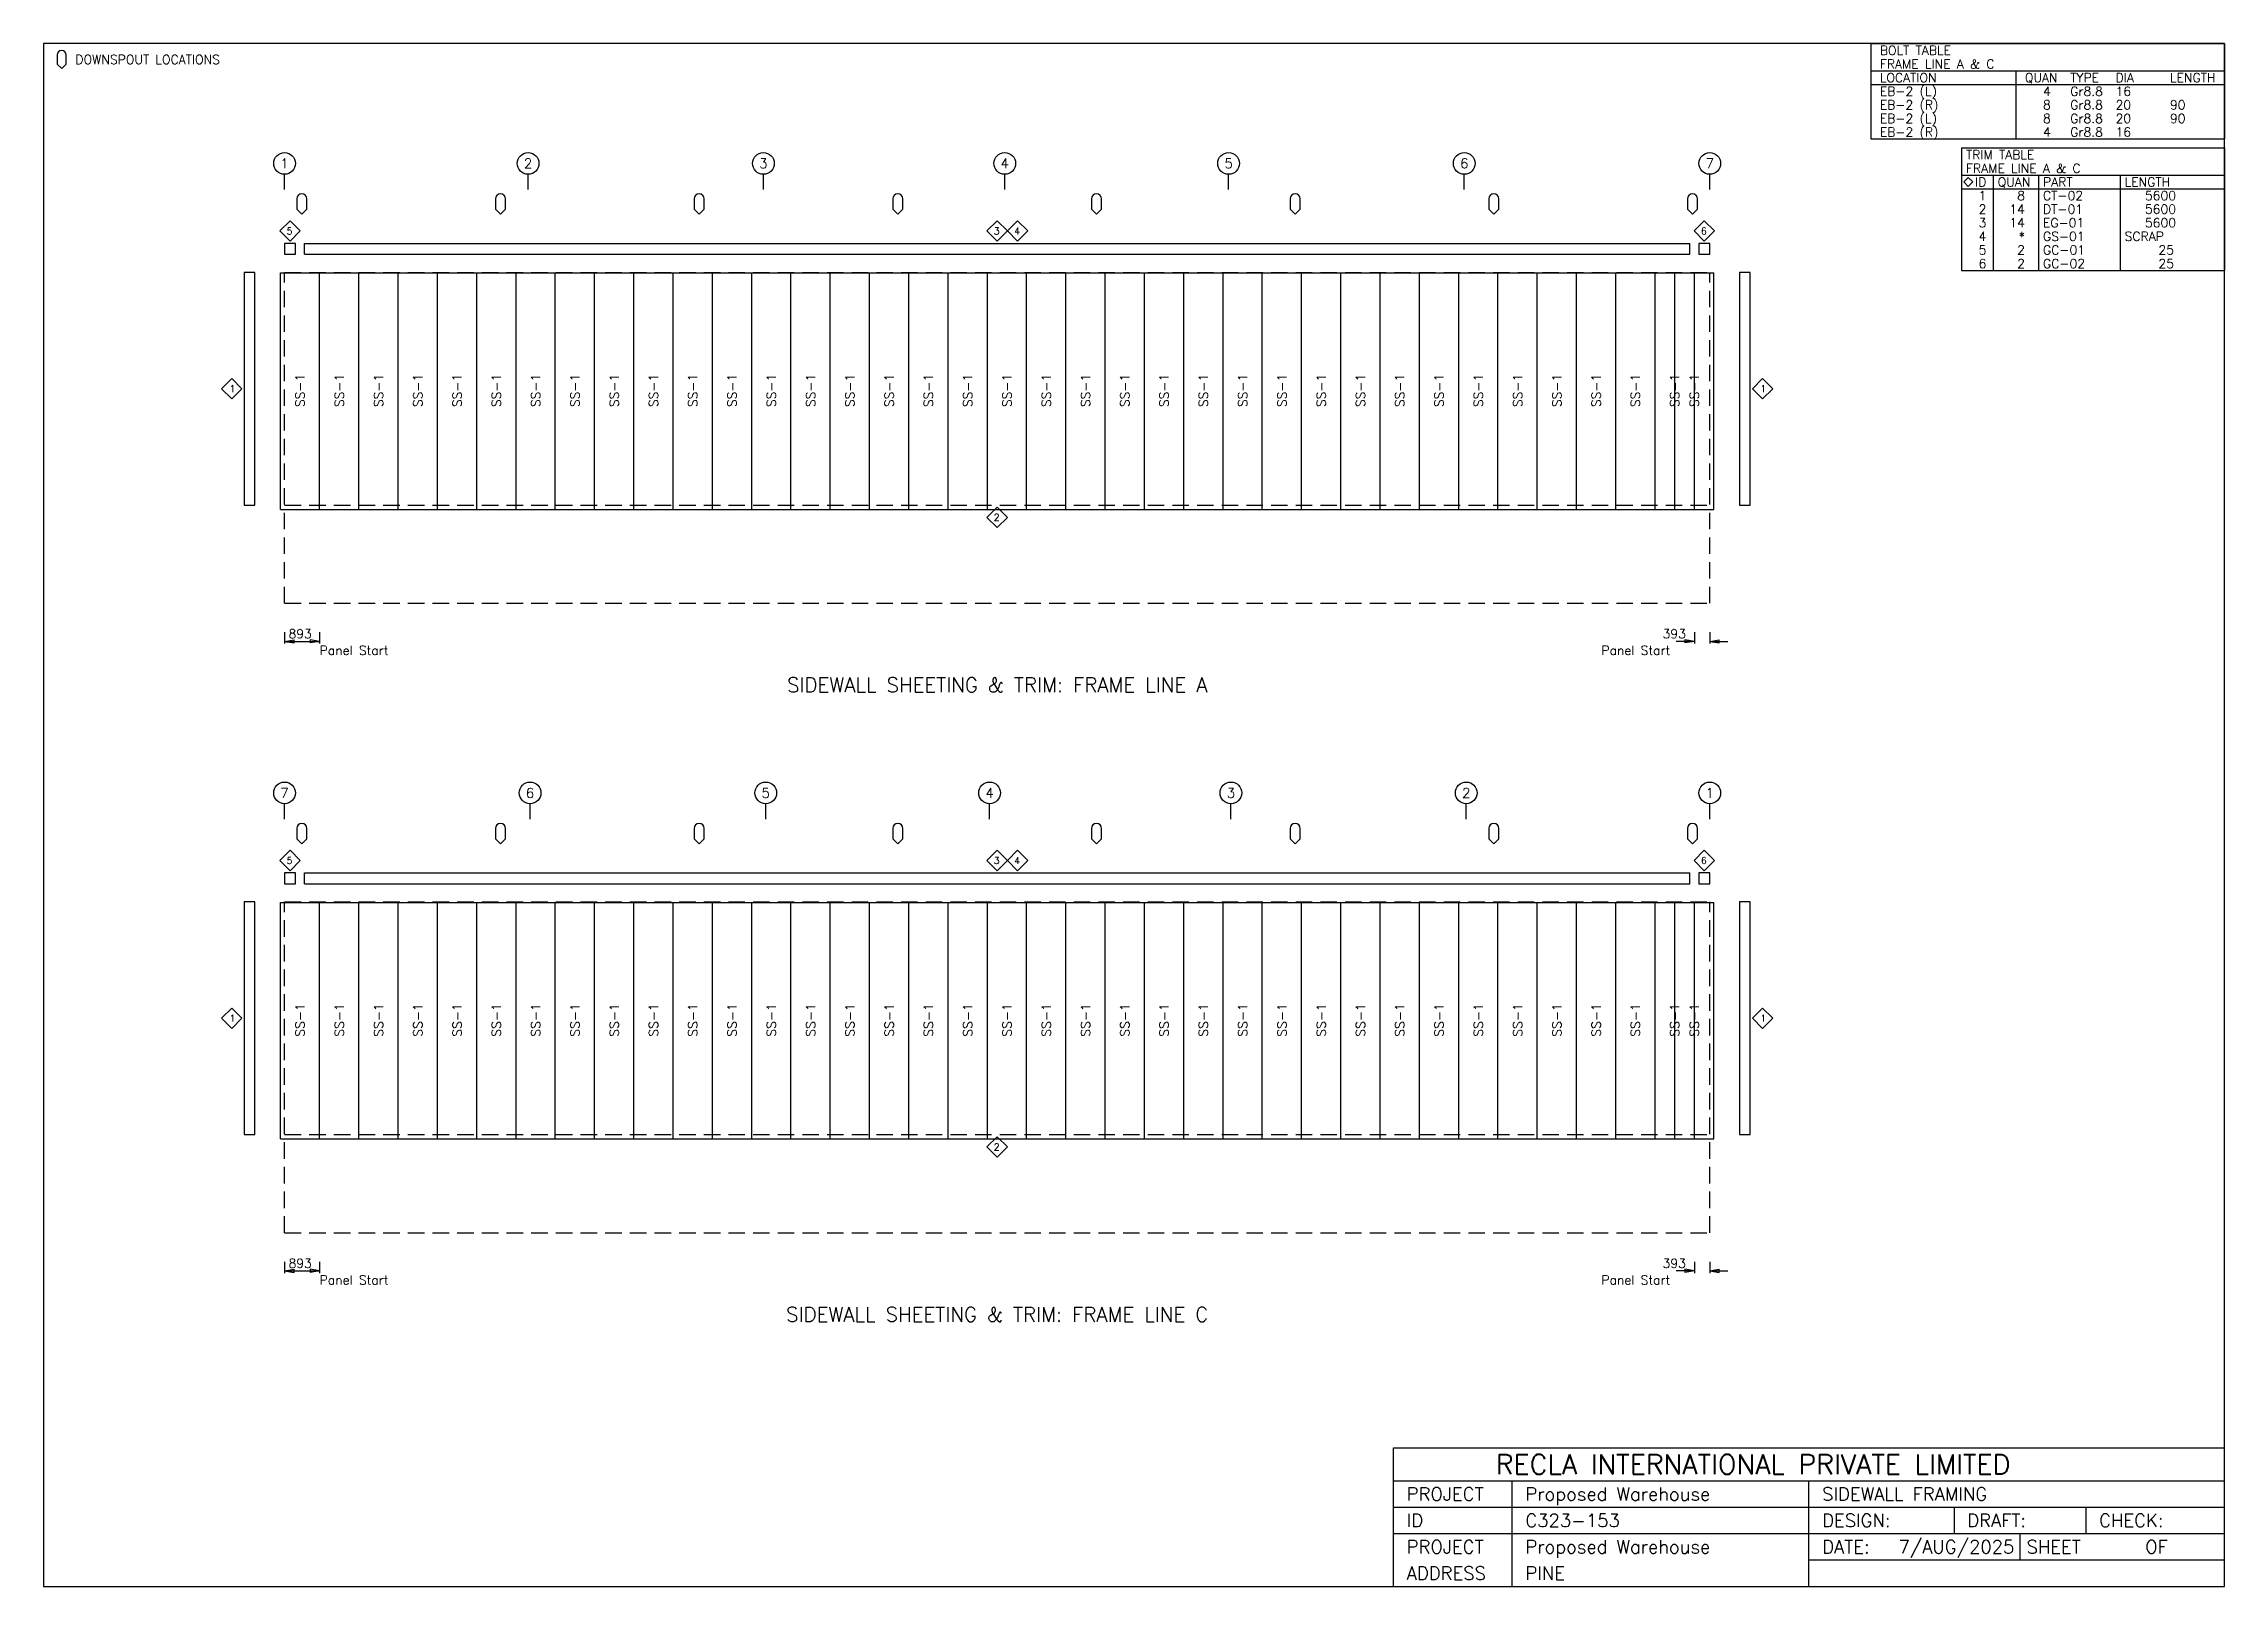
# Model space of a CAD drawing. Extents: x 0 to 55522, y 0 to 39262.
import ezdxf
from ezdxf.enums import TextEntityAlignment as Align

# ---------------------------------------------------------------- set-up
doc = ezdxf.new("R2010")
doc.units = 0
doc.linetypes.add('CONTIN', pattern=[0])
doc.linetypes.add('DASHED', pattern=[627.92, 419.72, -208.2])
doc.layers.get('0').update_dxf_attribs({"linetype": 'CONTIN'})
for name, color, linetype in [('1', 7, 'CONTIN'), ('11', 7, 'CONTIN'), ('12', 6, 'CONTIN'), ('13', 1, 'CONTIN'), ('14', 7, 'CONTIN'), ('15', 7, 'CONTIN'), ('2', 6, 'CONTIN'), ('22', 7, 'CONTIN'), ('26', 7, 'CONTIN'), ('3', 7, 'CONTIN'), ('5', 5, 'DASHED')]:
    doc.layers.add(name, color=color, linetype=linetype)
doc.styles.add('SIMPLEX', font='SIMPLEX')

# ---------------------------------------------------------------- blocks, each defined once
blk = doc.blocks.new('ARROW')
for p, q in [((0, 0), (-240, 40)), ((-240, 40), (-240, -40)), ((0, 0), (-240, -40))]:
    blk.add_line(p, q)
blk = doc.blocks.new('SHIELD')
for p, q in [((-12.7, 38.1), (-12.7, 12.7)), ((-12.7, 12.7), (0, 0)), ((0, 0), (12.7, 12.7)), ((12.7, 12.7), (12.7, 38.1))]:
    blk.add_line(p, q)
blk.add_arc((0, 38.1), 12.7, 0, 180)
blk = doc.blocks.new('DIAMOND')
for p, q in [((0, 25.4), (-12.7, 12.7)), ((-12.7, 12.7), (0, 0)), ((12.7, 12.7), (0, 25.4)), ((0, 0), (12.7, 12.7))]:
    blk.add_line(p, q)
blk = doc.blocks.new('SW1PNL')
at = {"layer": '1'}
for p, q in [((0, 9158.70801), (0, 8881.69238)), ((277.01572, 9158.70801), (0, 9158.70801)), ((277.01572, 8881.69238), (277.01572, 9158.70801)), ((507.86212, 8881.69238), (507.86212, 9158.70801)), ((507.86212, 9158.70801), (35777.1367, 9158.70801)), ((35777.1367, 8881.69238), (35777.1367, 9158.70801)), ((36007.9844, 9158.70801), (36007.9844, 8881.69238)), ((36285, 9158.70801), (36007.9844, 9158.70801)), ((36285, 8881.69238), (36285, 9158.70801)), ((-753.91241, 8420), (-1030.9281, 8420)), ((-1030.9281, 8420), (-1030.9281, 2500)), ((-753.91241, 2500), (-753.91241, 8420)), ((-107.54247, 8410), (892.45752, 8410)), ((-107.54247, 2390), (-107.54247, 8410)), ((0, 8881.69238), (277.01572, 8881.69238)), ((507.86212, 8881.69238), (35777.1367, 8881.69238)), ((892.45752, 2390), (892.45752, 8410)), ((892.45752, 8410), (1892.4574, 8410)), ((892.45752, 2390), (892.45752, 8410)), ((1892.4574, 2390), (1892.4574, 8410)), ((1892.4574, 8410), (2892.45752, 8410)), ((1892.4574, 2390), (1892.4574, 8410)), ((2892.45752, 2390), (2892.45752, 8410)), ((2892.45752, 8410), (3892.45801, 8410)), ((2892.45752, 2390), (2892.45752, 8410)), ((3892.45801, 2390), (3892.45801, 8410)), ((3892.45801, 8410), (4892.45801, 8410)), ((3892.45801, 2390), (3892.45801, 8410)), ((4892.45801, 2390), (4892.45801, 8410)), ((4892.45801, 8410), (5892.45801, 8410)), ((4892.45801, 2390), (4892.45801, 8410)), ((5892.45752, 8410), (6892.45752, 8410)), ((5892.45752, 2390), (5892.45752, 8410)), ((5892.45801, 2390), (5892.45801, 8410)), ((6892.45752, 2390), (6892.45752, 8410)), ((6892.45752, 8410), (7892.45752, 8410)), ((6892.45752, 2390), (6892.45752, 8410)), ((7892.45752, 2390), (7892.45752, 8410)), ((7892.45752, 8410), (8892.45801, 8410)), ((7892.45752, 2390), (7892.45752, 8410)), ((8892.45801, 2390), (8892.45801, 8410)), ((8892.45801, 8410), (9892.45801, 8410)), ((8892.45801, 2390), (8892.45801, 8410)), ((9892.45801, 2390), (9892.45801, 8410)), ((9892.45801, 8410), (10892.458, 8410)), ((9892.45801, 2390), (9892.45801, 8410)), ((10892.457, 8410), (11892.458, 8410)), ((10892.457, 2390), (10892.457, 8410)), ((10892.458, 2390), (10892.458, 8410)), ((11892.458, 2390), (11892.458, 8410)), ((11892.458, 8410), (12892.458, 8410)), ((11892.458, 2390), (11892.458, 8410)), ((12892.458, 2390), (12892.458, 8410)), ((12892.458, 8410), (13892.458, 8410)), ((12892.458, 2390), (12892.458, 8410)), ((13892.458, 2390), (13892.458, 8410)), ((13892.458, 8410), (14892.458, 8410)), ((13892.458, 2390), (13892.458, 8410)), ((14892.458, 2390), (14892.458, 8410)), ((14892.458, 8410), (15892.458, 8410)), ((14892.458, 2390), (14892.458, 8410)), ((15892.458, 2390), (15892.458, 8410)), ((15892.458, 8410), (16892.457, 8410)), ((15892.458, 2390), (15892.458, 8410)), ((16892.457, 2390), (16892.457, 8410)), ((16892.457, 8410), (17892.457, 8410)), ((16892.457, 2390), (16892.457, 8410)), ((17892.457, 2390), (17892.457, 8410)), ((17892.457, 8410), (18892.457, 8410)), ((17892.457, 2390), (17892.457, 8410)), ((18892.457, 2390), (18892.457, 8410)), ((18892.457, 8410), (19892.457, 8410)), ((18892.457, 2390), (18892.457, 8410)), ((19892.457, 2390), (19892.457, 8410)), ((19892.459, 8410), (20892.457, 8410)), ((19892.459, 2390), (19892.459, 8410)), ((20892.457, 2390), (20892.457, 8410)), ((20892.457, 8410), (21892.457, 8410)), ((20892.457, 2390), (20892.457, 8410)), ((21892.457, 2390), (21892.457, 8410)), ((21892.457, 8410), (22892.457, 8410)), ((21892.457, 2390), (21892.457, 8410)), ((22892.457, 2390), (22892.457, 8410)), ((22892.459, 8410), (23892.457, 8410)), ((22892.459, 2390), (22892.459, 8410)), ((23892.457, 2390), (23892.457, 8410)), ((23892.457, 8410), (24892.457, 8410)), ((23892.457, 2390), (23892.457, 8410)), ((24892.457, 2390), (24892.457, 8410)), ((24892.457, 8410), (25892.457, 8410)), ((24892.457, 2390), (24892.457, 8410)), ((25892.457, 2390), (25892.457, 8410)), ((25892.457, 8410), (26892.457, 8410)), ((25892.457, 2390), (25892.457, 8410)), ((26892.457, 2390), (26892.457, 8410)), ((26892.457, 8410), (27892.457, 8410)), ((26892.457, 2390), (26892.457, 8410)), ((27892.4551, 8410), (28892.457, 8410)), ((27892.4551, 2390), (27892.4551, 8410)), ((27892.457, 2390), (27892.457, 8410)), ((28892.457, 2390), (28892.457, 8410)), ((28892.457, 8410), (29892.457, 8410)), ((28892.457, 2390), (28892.457, 8410)), ((29892.457, 2390), (29892.457, 8410)), ((29892.457, 8410), (30892.457, 8410)), ((29892.457, 2390), (29892.457, 8410)), ((30892.4551, 8410), (31892.4551, 8410)), ((30892.4551, 2390), (30892.4551, 8410)), ((30892.457, 2390), (30892.457, 8410)), ((31892.4551, 2390), (31892.4551, 8410)), ((31892.4551, 8410), (32892.457, 8410)), ((31892.4551, 2390), (31892.4551, 8410)), ((32892.457, 2390), (32892.457, 8410)), ((32892.457, 8410), (33892.457, 8410)), ((32892.457, 2390), (32892.457, 8410)), ((33892.4531, 8410), (34892.457, 8410)), ((33892.4531, 2390), (33892.4531, 8410)), ((33892.457, 2390), (33892.457, 8410)), ((34892.457, 2390), (34892.457, 8410)), ((34892.457, 8410), (35892.457, 8410)), ((34892.457, 2390), (34892.457, 8410)), ((35392.457, 8410), (36392.457, 8410)), ((35392.457, 2390), (35392.457, 8410)), ((35892.457, 2390), (35892.457, 8410)), ((36007.9844, 8881.69238), (36285, 8881.69238)), ((36392.457, 2390), (36392.457, 8410)), ((37315.8438, 8420), (37038.8281, 8420)), ((37038.8281, 8420), (37038.8281, 2500)), ((37315.8438, 2500), (37315.8438, 8420)), ((-1030.9281, 2500), (-753.91241, 2500)), ((-107.54247, 2390), (892.45752, 2390)), ((892.45752, 2390), (1892.4574, 2390)), ((1892.4574, 2390), (2892.45752, 2390)), ((2892.45752, 2390), (3892.45801, 2390)), ((3892.45801, 2390), (4892.45801, 2390)), ((4892.45801, 2390), (5892.45801, 2390)), ((5892.45752, 2390), (6892.45752, 2390)), ((6892.45752, 2390), (7892.45752, 2390)), ((7892.45752, 2390), (8892.45801, 2390)), ((8892.45801, 2390), (9892.45801, 2390)), ((9892.45801, 2390), (10892.458, 2390)), ((10892.457, 2390), (11892.458, 2390)), ((11892.458, 2390), (12892.458, 2390)), ((12892.458, 2390), (13892.458, 2390)), ((13892.458, 2390), (14892.458, 2390)), ((14892.458, 2390), (15892.458, 2390)), ((15892.458, 2390), (16892.457, 2390)), ((16892.457, 2390), (17892.457, 2390)), ((17892.457, 2390), (18892.457, 2390)), ((18892.457, 2390), (19892.457, 2390)), ((19892.459, 2390), (20892.457, 2390)), ((20892.457, 2390), (21892.457, 2390)), ((21892.457, 2390), (22892.457, 2390)), ((22892.459, 2390), (23892.457, 2390)), ((23892.457, 2390), (24892.457, 2390)), ((24892.457, 2390), (25892.457, 2390)), ((25892.457, 2390), (26892.457, 2390)), ((26892.457, 2390), (27892.457, 2390)), ((27892.4551, 2390), (28892.457, 2390)), ((28892.457, 2390), (29892.457, 2390)), ((29892.457, 2390), (30892.457, 2390)), ((30892.4551, 2390), (31892.4551, 2390)), ((31892.4551, 2390), (32892.457, 2390)), ((32892.457, 2390), (33892.457, 2390)), ((33892.4531, 2390), (34892.457, 2390)), ((34892.457, 2390), (35892.457, 2390)), ((35392.457, 2390), (36392.457, 2390)), ((37038.8281, 2500), (37315.8438, 2500))]:
    blk.add_line(p, q, dxfattribs=at)
at = {"layer": '12'}
for p, q in [((0, 10529.9365), (0, 10917.7588)), ((6200, 10529.9365), (6200, 10917.7588)), ((12190, 10529.9365), (12190, 10917.7588)), ((18335, 10529.9365), (18335, 10917.7588)), ((24035, 10529.9365), (24035, 10917.7588)), ((30035.002, 10529.9365), (30035.002, 10917.7588)), ((36285, 10529.9365), (36285, 10917.7588)), ((0, -738.70856), (0, -1027.2666)), ((892.45752, -738.70856), (892.45752, -1027.2666)), ((35892.457, -738.70856), (35892.457, -1027.2666)), ((36285, -738.70856), (36285, -1027.2666))]:
    blk.add_line(p, q, dxfattribs=at)
at = {"layer": '13'}
for centre in [(0, 11194.7744), (6200, 11194.7744), (12190, 11194.7744), (18335, 11194.7744), (24035, 11194.7744), (30035.002, 11194.7744), (36285, 11194.7744)]:
    blk.add_circle(centre, 277.01569, dxfattribs=at)
at = {"layer": '2'}
for p, q in [((0, -969.55493), (892.45752, -969.55493)), ((35892.457, -969.55493), (35430.7656, -969.55493)), ((36285, -969.55493), (36746.6914, -969.55493))]:
    blk.add_line(p, q, dxfattribs=at)
at = {"layer": '5'}
for p, q in [((0, 0), (0, 8420)), ((0, 8420), (36285, 8420)), ((36285, 0), (36285, 8420)), ((0, 0), (0, 2500)), ((0, 2500), (36285, 2500)), ((36285, 0), (36285, 2500)), ((0, 0), (36285, 0))]:
    blk.add_line(p, q, dxfattribs=at)
at = {"layer": '2'}
for name, p, xscale, yscale, zscale in [('SHIELD', (439.99997, 9899.72559), 10.2244969, 10.2244969, 10.2244969), ('SHIELD', (5497.90039, 9899.72559), 10.2244969, 10.2244969, 10.2244969), ('SHIELD', (10555.7002, 9899.72559), 10.2244969, 10.2244969, 10.2244969), ('SHIELD', (15613.5996, 9899.72559), 10.2244969, 10.2244969, 10.2244969), ('SHIELD', (20671.4004, 9899.72559), 10.2244969, 10.2244969, 10.2244969), ('SHIELD', (25729.3008, 9899.72559), 10.2244969, 10.2244969, 10.2244969), ('SHIELD', (30787.1016, 9899.72559), 10.2244969, 10.2244969, 10.2244969), ('SHIELD', (35845, 9899.72559), 10.2244969, 10.2244969, 10.2244969), ('DIAMOND', (138.50787, 9214.11133), 20.4489937, 20.4489937, 20.4489937), ('DIAMOND', (18142.5, 9214.11133), 20.4489937, 20.4489937, 20.4489937), ('DIAMOND', (18661.9043, 9214.11133), 20.4489937, 20.4489937, 20.4489937), ('DIAMOND', (36146.4922, 9214.11133), 20.4489937, 20.4489937, 20.4489937), ('DIAMOND', (-1346.0336, 5200.29785), 20.4489937, 20.4489937, 20.4489937), ('DIAMOND', (37630.9492, 5200.29785), 20.4489937, 20.4489937, 20.4489937), ('DIAMOND', (18142.5, 1925.1925), 20.4489937, 20.4489937, 20.4489937)]:
    blk.add_blockref(name, p, dxfattribs=dict(at, xscale=xscale, yscale=yscale, zscale=zscale))
at = {"layer": '2', "rotation": 180}
for p in [(0, -969.55493), (36285, -969.55493)]:
    blk.add_blockref('ARROW', p, dxfattribs=at)
at = {"layer": '2'}
for p in [(892.45752, -969.55493), (35892.457, -969.55493)]:
    blk.add_blockref('ARROW', p, dxfattribs=at)
at = {"layer": '11', "style": 'SIMPLEX'}
for s, p in [('893', (99.95914, -892.60614)), ('393', (35084.4922, -892.60614))]:
    blk.add_text(s, height=230.84642, dxfattribs=at).set_placement(p)
at = {"layer": '13', "style": 'SIMPLEX'}
for s, p in [('1', (0, 11070.1182)), ('2', (6200, 11070.1182)), ('3', (12190, 11070.1182)), ('4', (18335, 11070.1182)), ('5', (24035, 11070.1182)), ('6', (30035.002, 11070.1182)), ('7', (36285, 11070.1182))]:
    blk.add_text(s, height=249.31412, dxfattribs=at).set_placement(p, align=Align.CENTER)
at = {"layer": '15', "style": 'SIMPLEX'}
for p in [(892.45752, -1315.8245), (33526.2813, -1315.8245)]:
    blk.add_text('Panel Start', height=230.84642, dxfattribs=at).set_placement(p)
blk.add_text('SIDEWALL SHEETING & TRIM: FRAME LINE A', height=369.354279, dxfattribs=at).set_placement((18142.5, -2262.2949), align=Align.CENTER)
at = {"layer": '2', "style": 'SIMPLEX'}
for s, p in [('5', (51.94046, 9387.24512)), ('3', (18055.9336, 9387.24512)), ('4', (18575.3379, 9387.24512)), ('6', (36059.9258, 9387.24512)), ('1', (-1402.3022, 5373.43213)), ('1', (37574.6797, 5373.43213)), ('2', (18055.9336, 2098.32739))]:
    blk.add_text(s, height=173.13481, dxfattribs=at).set_placement(p)
at = {"layer": '3', "style": 'SIMPLEX'}
for p in [(507.88071, 4990.24707), (1507.88086, 4990.24707), (2507.88062, 4990.24707), (3507.88086, 4990.24707), (4507.88086, 4990.24707), (5507.88184, 4990.24707), (6507.88037, 4990.24707), (7507.88037, 4990.24707), (8507.88086, 4990.24707), (9507.88086, 4990.24707), (10507.8809, 4990.24707), (11507.8799, 4990.24707), (12507.8809, 4990.24707), (13507.8818, 4990.24707), (14507.8799, 4990.24707), (15507.8818, 4990.24707), (16507.8809, 4990.24707), (17507.8809, 4990.24707), (18507.8809, 4990.24707), (19507.8809, 4990.24707), (20507.8809, 4990.24707), (21507.8809, 4990.24707), (22507.8809, 4990.24707), (23507.8809, 4990.24707), (24507.8809, 4990.24707), (25507.8789, 4990.24707), (26507.8828, 4990.24707), (27507.8809, 4990.24707), (28507.8789, 4990.24707), (29507.8789, 4990.24707), (30507.8809, 4990.24707), (31507.8789, 4990.24707), (32507.8789, 4990.24707), (33507.8789, 4990.24707), (34507.8789, 4990.24707), (35507.8789, 4990.24707), (36007.8789, 4990.24707)]:
    blk.add_text('SS-1', height=230.84642, rotation=90, dxfattribs=at).set_placement(p)
blk = doc.blocks.new('SW2PNL')
at = {"layer": '1'}
for p, q in [((0, 9158.70801), (0, 8881.69238)), ((277.01572, 9158.70801), (0, 9158.70801)), ((277.01572, 8881.69238), (277.01572, 9158.70801)), ((507.86212, 8881.69238), (507.86212, 9158.70801)), ((507.86212, 9158.70801), (35777.1328, 9158.70801)), ((35777.1328, 8881.69238), (35777.1328, 9158.70801)), ((36007.9805, 9158.70801), (36007.9805, 8881.69238)), ((36284.9961, 9158.70801), (36007.9805, 9158.70801)), ((36284.9961, 8881.69238), (36284.9961, 9158.70801)), ((-753.91241, 8420), (-1030.9281, 8420)), ((-1030.9281, 8420), (-1030.9281, 2500)), ((-753.91241, 2500), (-753.91241, 8420)), ((-107.54247, 8410), (892.45752, 8410)), ((-107.54247, 2390), (-107.54247, 8410)), ((0, 8881.69238), (277.01572, 8881.69238)), ((507.86212, 8881.69238), (35777.1328, 8881.69238)), ((892.45752, 2390), (892.45752, 8410)), ((892.45752, 8410), (1892.4574, 8410)), ((892.45752, 2390), (892.45752, 8410)), ((1892.4574, 2390), (1892.4574, 8410)), ((1892.4574, 8410), (2892.45752, 8410)), ((1892.4574, 2390), (1892.4574, 8410)), ((2892.45752, 2390), (2892.45752, 8410)), ((2892.45752, 8410), (3892.45801, 8410)), ((2892.45752, 2390), (2892.45752, 8410)), ((3892.45801, 2390), (3892.45801, 8410)), ((3892.45801, 8410), (4892.45801, 8410)), ((3892.45801, 2390), (3892.45801, 8410)), ((4892.45801, 2390), (4892.45801, 8410)), ((4892.45801, 8410), (5892.45801, 8410)), ((4892.45801, 2390), (4892.45801, 8410)), ((5892.45752, 8410), (6892.45752, 8410)), ((5892.45752, 2390), (5892.45752, 8410)), ((5892.45801, 2390), (5892.45801, 8410)), ((6892.45752, 2390), (6892.45752, 8410)), ((6892.45752, 8410), (7892.45752, 8410)), ((6892.45752, 2390), (6892.45752, 8410)), ((7892.45752, 2390), (7892.45752, 8410)), ((7892.45752, 8410), (8892.45801, 8410)), ((7892.45752, 2390), (7892.45752, 8410)), ((8892.45801, 2390), (8892.45801, 8410)), ((8892.45801, 8410), (9892.45801, 8410)), ((8892.45801, 2390), (8892.45801, 8410)), ((9892.45801, 2390), (9892.45801, 8410)), ((9892.45801, 8410), (10892.458, 8410)), ((9892.45801, 2390), (9892.45801, 8410)), ((10892.457, 8410), (11892.458, 8410)), ((10892.457, 2390), (10892.457, 8410)), ((10892.458, 2390), (10892.458, 8410)), ((11892.458, 2390), (11892.458, 8410)), ((11892.458, 8410), (12892.458, 8410)), ((11892.458, 2390), (11892.458, 8410)), ((12892.458, 2390), (12892.458, 8410)), ((12892.458, 8410), (13892.458, 8410)), ((12892.458, 2390), (12892.458, 8410)), ((13892.458, 2390), (13892.458, 8410)), ((13892.458, 8410), (14892.458, 8410)), ((13892.458, 2390), (13892.458, 8410)), ((14892.458, 2390), (14892.458, 8410)), ((14892.458, 8410), (15892.458, 8410)), ((14892.458, 2390), (14892.458, 8410)), ((15892.458, 2390), (15892.458, 8410)), ((15892.458, 8410), (16892.457, 8410)), ((15892.458, 2390), (15892.458, 8410)), ((16892.457, 2390), (16892.457, 8410)), ((16892.457, 8410), (17892.457, 8410)), ((16892.457, 2390), (16892.457, 8410)), ((17892.457, 2390), (17892.457, 8410)), ((17892.457, 8410), (18892.457, 8410)), ((17892.457, 2390), (17892.457, 8410)), ((18892.457, 2390), (18892.457, 8410)), ((18892.457, 8410), (19892.457, 8410)), ((18892.457, 2390), (18892.457, 8410)), ((19892.457, 2390), (19892.457, 8410)), ((19892.459, 8410), (20892.457, 8410)), ((19892.459, 2390), (19892.459, 8410)), ((20892.457, 2390), (20892.457, 8410)), ((20892.457, 8410), (21892.457, 8410)), ((20892.457, 2390), (20892.457, 8410)), ((21892.457, 2390), (21892.457, 8410)), ((21892.457, 8410), (22892.457, 8410)), ((21892.457, 2390), (21892.457, 8410)), ((22892.457, 2390), (22892.457, 8410)), ((22892.459, 8410), (23892.457, 8410)), ((22892.459, 2390), (22892.459, 8410)), ((23892.457, 2390), (23892.457, 8410)), ((23892.457, 8410), (24892.457, 8410)), ((23892.457, 2390), (23892.457, 8410)), ((24892.457, 2390), (24892.457, 8410)), ((24892.457, 8410), (25892.457, 8410)), ((24892.457, 2390), (24892.457, 8410)), ((25892.457, 2390), (25892.457, 8410)), ((25892.457, 8410), (26892.457, 8410)), ((25892.457, 2390), (25892.457, 8410)), ((26892.457, 2390), (26892.457, 8410)), ((26892.457, 8410), (27892.457, 8410)), ((26892.457, 2390), (26892.457, 8410)), ((27892.4551, 8410), (28892.457, 8410)), ((27892.4551, 2390), (27892.4551, 8410)), ((27892.457, 2390), (27892.457, 8410)), ((28892.457, 2390), (28892.457, 8410)), ((28892.457, 8410), (29892.457, 8410)), ((28892.457, 2390), (28892.457, 8410)), ((29892.457, 2390), (29892.457, 8410)), ((29892.457, 8410), (30892.457, 8410)), ((29892.457, 2390), (29892.457, 8410)), ((30892.4551, 8410), (31892.4551, 8410)), ((30892.4551, 2390), (30892.4551, 8410)), ((30892.457, 2390), (30892.457, 8410)), ((31892.4551, 2390), (31892.4551, 8410)), ((31892.4551, 8410), (32892.457, 8410)), ((31892.4551, 2390), (31892.4551, 8410)), ((32892.457, 2390), (32892.457, 8410)), ((32892.457, 8410), (33892.457, 8410)), ((32892.457, 2390), (32892.457, 8410)), ((33892.4531, 8410), (34892.457, 8410)), ((33892.4531, 2390), (33892.4531, 8410)), ((33892.457, 2390), (33892.457, 8410)), ((34892.457, 2390), (34892.457, 8410)), ((34892.457, 8410), (35892.457, 8410)), ((34892.457, 2390), (34892.457, 8410)), ((35392.457, 8410), (36392.457, 8410)), ((35392.457, 2390), (35392.457, 8410)), ((35892.457, 2390), (35892.457, 8410)), ((36007.9805, 8881.69238), (36284.9961, 8881.69238)), ((36392.457, 2390), (36392.457, 8410)), ((37315.8438, 8420), (37038.8281, 8420)), ((37038.8281, 8420), (37038.8281, 2500)), ((37315.8438, 2500), (37315.8438, 8420)), ((-1030.9281, 2500), (-753.91241, 2500)), ((-107.54247, 2390), (892.45752, 2390)), ((892.45752, 2390), (1892.4574, 2390)), ((1892.4574, 2390), (2892.45752, 2390)), ((2892.45752, 2390), (3892.45801, 2390)), ((3892.45801, 2390), (4892.45801, 2390)), ((4892.45801, 2390), (5892.45801, 2390)), ((5892.45752, 2390), (6892.45752, 2390)), ((6892.45752, 2390), (7892.45752, 2390)), ((7892.45752, 2390), (8892.45801, 2390)), ((8892.45801, 2390), (9892.45801, 2390)), ((9892.45801, 2390), (10892.458, 2390)), ((10892.457, 2390), (11892.458, 2390)), ((11892.458, 2390), (12892.458, 2390)), ((12892.458, 2390), (13892.458, 2390)), ((13892.458, 2390), (14892.458, 2390)), ((14892.458, 2390), (15892.458, 2390)), ((15892.458, 2390), (16892.457, 2390)), ((16892.457, 2390), (17892.457, 2390)), ((17892.457, 2390), (18892.457, 2390)), ((18892.457, 2390), (19892.457, 2390)), ((19892.459, 2390), (20892.457, 2390)), ((20892.457, 2390), (21892.457, 2390)), ((21892.457, 2390), (22892.457, 2390)), ((22892.459, 2390), (23892.457, 2390)), ((23892.457, 2390), (24892.457, 2390)), ((24892.457, 2390), (25892.457, 2390)), ((25892.457, 2390), (26892.457, 2390)), ((26892.457, 2390), (27892.457, 2390)), ((27892.4551, 2390), (28892.457, 2390)), ((28892.457, 2390), (29892.457, 2390)), ((29892.457, 2390), (30892.457, 2390)), ((30892.4551, 2390), (31892.4551, 2390)), ((31892.4551, 2390), (32892.457, 2390)), ((32892.457, 2390), (33892.457, 2390)), ((33892.4531, 2390), (34892.457, 2390)), ((34892.457, 2390), (35892.457, 2390)), ((35392.457, 2390), (36392.457, 2390)), ((37038.8281, 2500), (37315.8438, 2500))]:
    blk.add_line(p, q, dxfattribs=at)
at = {"layer": '12'}
for p, q in [((0, 10529.9365), (0, 10917.7588)), ((6250, 10529.9365), (6250, 10917.7588)), ((12249.999, 10529.9365), (12249.999, 10917.7588)), ((17949.998, 10529.9365), (17949.998, 10917.7588)), ((24094.998, 10529.9365), (24094.998, 10917.7588)), ((30084.998, 10529.9365), (30084.998, 10917.7588)), ((36284.9961, 10529.9365), (36284.9961, 10917.7588)), ((0, -738.70856), (0, -1027.2666)), ((892.45752, -738.70856), (892.45752, -1027.2666)), ((35892.457, -738.70856), (35892.457, -1027.2666)), ((36284.9961, -738.70856), (36284.9961, -1027.2666))]:
    blk.add_line(p, q, dxfattribs=at)
at = {"layer": '13'}
for centre in [(0, 11194.7744), (6250, 11194.7744), (12249.999, 11194.7744), (17949.998, 11194.7744), (24094.998, 11194.7744), (30084.998, 11194.7744), (36284.9961, 11194.7744)]:
    blk.add_circle(centre, 277.01569, dxfattribs=at)
at = {"layer": '2'}
for p, q in [((0, -969.55493), (892.45752, -969.55493)), ((35892.457, -969.55493), (35430.7656, -969.55493)), ((36284.9961, -969.55493), (36746.6914, -969.55493))]:
    blk.add_line(p, q, dxfattribs=at)
at = {"layer": '5'}
for p, q in [((0, 0), (0, 8420)), ((0, 8420), (36284.9961, 8420)), ((36284.9961, 0), (36284.9961, 8420)), ((0, 0), (0, 2500)), ((0, 2500), (36284.9961, 2500)), ((36284.9961, 0), (36284.9961, 2500)), ((0, 0), (36284.9961, 0))]:
    blk.add_line(p, q, dxfattribs=at)
at = {"layer": '2'}
for name, p, xscale, yscale, zscale in [('SHIELD', (439.99997, 9899.72559), 10.2244969, 10.2244969, 10.2244969), ('SHIELD', (5497.90039, 9899.72559), 10.2244969, 10.2244969, 10.2244969), ('SHIELD', (10555.7002, 9899.72559), 10.2244969, 10.2244969, 10.2244969), ('SHIELD', (15613.5996, 9899.72559), 10.2244969, 10.2244969, 10.2244969), ('SHIELD', (20671.4004, 9899.72559), 10.2244969, 10.2244969, 10.2244969), ('SHIELD', (25729.3008, 9899.72559), 10.2244969, 10.2244969, 10.2244969), ('SHIELD', (30787.1016, 9899.72559), 10.2244969, 10.2244969, 10.2244969), ('SHIELD', (35845, 9899.72559), 10.2244969, 10.2244969, 10.2244969), ('DIAMOND', (138.50787, 9214.11133), 20.4489937, 20.4489937, 20.4489937), ('DIAMOND', (18142.498, 9214.11133), 20.4489937, 20.4489937, 20.4489937), ('DIAMOND', (18661.9023, 9214.11133), 20.4489937, 20.4489937, 20.4489937), ('DIAMOND', (36146.4883, 9214.11133), 20.4489937, 20.4489937, 20.4489937), ('DIAMOND', (-1346.0336, 5200.29785), 20.4489937, 20.4489937, 20.4489937), ('DIAMOND', (37630.9492, 5200.29785), 20.4489937, 20.4489937, 20.4489937), ('DIAMOND', (18142.498, 1925.1925), 20.4489937, 20.4489937, 20.4489937)]:
    blk.add_blockref(name, p, dxfattribs=dict(at, xscale=xscale, yscale=yscale, zscale=zscale))
at = {"layer": '2', "rotation": 180}
for p in [(0, -969.55493), (36284.9961, -969.55493)]:
    blk.add_blockref('ARROW', p, dxfattribs=at)
at = {"layer": '2'}
for p in [(892.45752, -969.55493), (35892.457, -969.55493)]:
    blk.add_blockref('ARROW', p, dxfattribs=at)
at = {"layer": '11', "style": 'SIMPLEX'}
for s, p in [('893', (99.95914, -892.60614)), ('393', (35084.4922, -892.60614))]:
    blk.add_text(s, height=230.84642, dxfattribs=at).set_placement(p)
at = {"layer": '13', "style": 'SIMPLEX'}
for s, p in [('7', (0, 11070.1182)), ('6', (6250, 11070.1182)), ('5', (12249.999, 11070.1182)), ('4', (17949.998, 11070.1182)), ('3', (24094.998, 11070.1182)), ('2', (30084.998, 11070.1182)), ('1', (36284.9961, 11070.1182))]:
    blk.add_text(s, height=249.31412, dxfattribs=at).set_placement(p, align=Align.CENTER)
at = {"layer": '15', "style": 'SIMPLEX'}
for p in [(892.45752, -1315.8245), (33526.2813, -1315.8245)]:
    blk.add_text('Panel Start', height=230.84642, dxfattribs=at).set_placement(p)
blk.add_text('SIDEWALL SHEETING & TRIM: FRAME LINE C', height=369.354279, dxfattribs=at).set_placement((18142.498, -2262.2949), align=Align.CENTER)
at = {"layer": '2', "style": 'SIMPLEX'}
for s, p in [('5', (51.94046, 9387.24512)), ('3', (18055.9316, 9387.24512)), ('4', (18575.3359, 9387.24512)), ('6', (36059.918, 9387.24512)), ('1', (-1402.3022, 5373.43213)), ('1', (37574.6797, 5373.43213)), ('2', (18055.9316, 2098.32739))]:
    blk.add_text(s, height=173.13481, dxfattribs=at).set_placement(p)
at = {"layer": '3', "style": 'SIMPLEX'}
for p in [(507.88071, 4990.24707), (1507.88086, 4990.24707), (2507.88062, 4990.24707), (3507.88086, 4990.24707), (4507.88086, 4990.24707), (5507.88184, 4990.24707), (6507.88037, 4990.24707), (7507.88037, 4990.24707), (8507.88086, 4990.24707), (9507.88086, 4990.24707), (10507.8809, 4990.24707), (11507.8799, 4990.24707), (12507.8809, 4990.24707), (13507.8818, 4990.24707), (14507.8799, 4990.24707), (15507.8818, 4990.24707), (16507.8809, 4990.24707), (17507.8809, 4990.24707), (18507.8809, 4990.24707), (19507.8809, 4990.24707), (20507.8809, 4990.24707), (21507.8809, 4990.24707), (22507.8809, 4990.24707), (23507.8809, 4990.24707), (24507.8809, 4990.24707), (25507.8789, 4990.24707), (26507.8828, 4990.24707), (27507.8809, 4990.24707), (28507.8789, 4990.24707), (29507.8789, 4990.24707), (30507.8809, 4990.24707), (31507.8789, 4990.24707), (32507.8789, 4990.24707), (33507.8789, 4990.24707), (34507.8789, 4990.24707), (35507.8789, 4990.24707), (36007.8789, 4990.24707)]:
    blk.add_text('SS-1', height=230.84642, rotation=90, dxfattribs=at).set_placement(p)
blk = doc.blocks.new('SW2TRIM')
for p, q in [((-6694.5464, 0), (-6694.5464, -3116.4265)), ((-6694.5464, 0), (0, 0)), ((0, 0), (0, -3116.4265)), ((-6694.5464, -692.53931), (0, -692.53931)), ((-6694.5464, -1038.8088), (0, -1038.8088)), ((-5886.584, -692.53931), (-5886.584, -3116.4265)), ((-4732.3521, -692.53931), (-4732.3521, -3116.4265)), ((-2654.7344, -692.53931), (-2654.7344, -3116.4265)), ((-6694.5464, -3116.4265), (0, -3116.4265))]:
    blk.add_line(p, q)
at = {"layer": '14'}
for p, q in [((-6636.8345, -865.67407), (-6521.4111, -750.25085)), ((-6521.4111, -981.09729), (-6636.8345, -865.67407)), ((-6521.4111, -750.25085), (-6405.9878, -865.67407)), ((-6405.9878, -865.67407), (-6521.4111, -981.09729))]:
    blk.add_line(p, q, dxfattribs=at)
at = {"layer": '14', "style": 'SIMPLEX'}
for s, p in [('TRIM TABLE', (-6579.123, -288.55801)), ('FRAME LINE A & C', (-6579.123, -634.82764)), ('ID', (-6348.2769, -981.09729)), ('QUAN', (-5771.1606, -981.09729)), ('PART', (-4616.9292, -981.09729)), ('LENGTH', (-2539.3113, -981.09729))]:
    blk.add_text(s, height=230.84642, dxfattribs=at).set_placement(p)
at = {"layer": '26', "style": 'SIMPLEX'}
for s, p in [('1', (-6059.7188, -1327.3669)), ('8', (-5078.6216, -1327.3669)), ('2', (-6059.7188, -1673.6366)), ('14', (-5078.6216, -1673.6366)), ('3', (-6059.7188, -2019.9063)), ('4', (-6059.7188, -2366.1758)), ('14', (-5078.6216, -2019.9063)), ('*', (-5078.6216, -2366.1758)), ('5', (-6059.7188, -2712.4453)), ('2', (-5078.6216, -2712.4453)), ('6', (-6059.7188, -3058.7148)), ('2', (-5078.6216, -3058.7148))]:
    blk.add_text(s, height=230.84642, dxfattribs=at).set_placement(p, align=Align.RIGHT)
for s, p in [('CT-02', (-4616.9292, -1327.3669)), ('   5600', (-2539.3113, -1327.3669)), ('DT-01', (-4616.9292, -1673.6366)), ('   5600', (-2539.3113, -1673.6366)), ('GS-01', (-4616.9292, -2366.1758)), ('EG-01', (-4616.9292, -2019.9063)), ('SCRAP', (-2539.3113, -2366.1758)), ('   5600', (-2539.3113, -2019.9063)), ('GC-01', (-4616.9292, -2712.4453)), ('     25', (-2539.3113, -2712.4453)), ('GC-02', (-4616.9292, -3058.7148)), ('     25', (-2539.3113, -3058.7148))]:
    blk.add_text(s, height=230.84642, dxfattribs=at).set_placement(p)
blk = doc.blocks.new('SW2BLT')
for p, q in [((-9003.0098, 0), (0, 0)), ((-9003.0098, 0), (-9003.0098, -2423.8872)), ((0, 0), (0, -2423.8872)), ((-9003.0098, -692.53931), (0, -692.53931)), ((-9003.0098, -1038.8088), (0, -1038.8088)), ((-5309.4673, -692.53931), (-5309.4673, -1038.8088)), ((-5309.4673, -1038.8088), (-5309.4673, -2423.8872)), ((-9003.0098, -2423.8872), (0, -2423.8872))]:
    blk.add_line(p, q)
at = {"layer": '14', "style": 'SIMPLEX'}
for s, p in [('BOLT TABLE', (-8772.1641, -288.55801)), ('FRAME LINE A & C', (-8772.1641, -634.82764)), ('LOCATION', (-8772.1641, -981.09729)), ('QUAN', (-5078.6211, -981.09729)), ('TYPE', (-3924.3889, -981.09729)), ('DIA', (-2770.1567, -981.09729)), ('LENGTH', (-1385.0782, -981.09729))]:
    blk.add_text(s, height=230.84642, dxfattribs=at).set_placement(p)
at = {"layer": '26', "style": 'SIMPLEX'}
for s, p in [('EB-2 (L)', (-8772.1641, -1327.3669)), ('4', (-4616.9282, -1327.3669)), ('Gr8.8', (-3924.3889, -1327.3669)), ('16', (-2770.1567, -1327.3669)), ('EB-2 (R)', (-8772.1641, -1673.6366)), ('8', (-4616.9282, -1673.6366)), ('Gr8.8', (-3924.3889, -1673.6366)), ('20', (-2770.1567, -1673.6366)), ('90', (-1385.0782, -1673.6366)), ('EB-2 (L)', (-8772.1641, -2019.9063)), ('EB-2 (R)', (-8772.1641, -2366.1758)), ('8', (-4616.9282, -2019.9063)), ('4', (-4616.9282, -2366.1758)), ('Gr8.8', (-3924.3889, -2019.9063)), ('Gr8.8', (-3924.3889, -2366.1758)), ('20', (-2770.1567, -2019.9063)), ('16', (-2770.1567, -2366.1758)), ('90', (-1385.0782, -2019.9063))]:
    blk.add_text(s, height=230.84642, dxfattribs=at).set_placement(p)
blk = doc.blocks.new('TBL_DOWN')
at = {"layer": '2', "xscale": 9.08844185, "yscale": 9.08844185, "zscale": 9.08844185}
blk.add_blockref('SHIELD', (461.692841, -634.82764), dxfattribs=at)
at = {"layer": '14', "style": 'SIMPLEX'}
blk.add_text('DOWNSPOUT LOCATIONS', height=230.84642, dxfattribs=at).set_placement((807.962402, -519.40442))

msp = doc.modelspace()

# ---------------------------------------------------------------- linework, layer by layer
for p, q in [((34368.1836, 0), (34368.1836, 3525.6543)), ((34368.1836, 3525.6543), (55522.1133, 3525.6543)), ((55522.1133, 0), (55522.1133, 3525.6543)), ((34368.1836, 2686.21289), (55522.1133, 2686.21289)), ((37390.1719, 0), (37390.1719, 2686.21289)), ((44945.1484, 0), (44945.1484, 2686.21289)), ((34368.1836, 2014.65979), (55522.1133, 2014.65979)), ((48638.6875, 2014.65979), (48638.6875, 1343.10645)), ((51996.457, 2014.65979), (51996.457, 1343.10645)), ((34368.1836, 1343.10645), (55522.1133, 1343.10645)), ((50317.5742, 1343.10645), (50317.5742, 671.553223)), ((44945.1484, 671.553223), (55522.1133, 671.553223)), ((34368.1836, 0), (55522.1133, 0))]:
    msp.add_line(p, q)
at = {"layer": '22'}
for p, q in [((55522.1133, 39262.0664), (0, 39262.0664)), ((0, 39262.0664), (0, 0)), ((55522.1133, 0), (55522.1133, 39262.0664)), ((0, 0), (55522.1133, 0))]:
    msp.add_line(p, q, dxfattribs=at)

# ---------------------------------------------------------------- block references
for name, p in [('TBL_DOWN', (0, 39262.0664)), ('SW2BLT', (55522.1133, 39262.0664)), ('SW1PNL', (6134.87598, 25020.0957)), ('SW2TRIM', (55522.1133, 36607.332)), ('SW2PNL', (6134.87598, 8998.3418))]:
    msp.add_blockref(name, p)

# ---------------------------------------------------------------- texts
at = {"layer": '14', "style": 'SIMPLEX'}
for s, height, p in [('RECLA INTERNATIONAL PRIVATE LIMITED', 503.664948, (36970.457, 2854.10132)), ('PROJECT', 335.776611, (34703.957, 2182.5481)), ('Proposed Warehouse', 335.776611, (37725.9492, 2182.5481)), ('SIDEWALL FRAMING', 335.776611, (45280.9258, 2182.5481)), ('ID', 335.776611, (34703.957, 1510.99475)), ('C323-153', 335.776611, (37725.9492, 1510.99475)), ('DESIGN:', 335.776611, (45280.9258, 1510.99475)), ('DRAFT:', 335.776611, (48974.4688, 1510.99475)), ('CHECK:', 335.776611, (52332.2344, 1510.99475)), ('PROJECT', 335.776611, (34703.957, 839.441589)), ('Proposed Warehouse', 335.776611, (37725.9492, 839.441589)), ('DATE:', 335.776611, (45280.9258, 839.441589)), (' 7/AUG/2025', 335.776611, (46993.3867, 839.441589)), ('SHEET', 335.776611, (50485.4648, 839.441589)), ('OF', 335.776611, (53507.457, 839.441589)), ('ADDRESS', 335.776611, (34703.957, 167.888306)), ('PINE', 335.776611, (37725.9492, 167.888306))]:
    msp.add_text(s, height=height, dxfattribs=at).set_placement(p)

doc.saveas('drawing.dxf')
